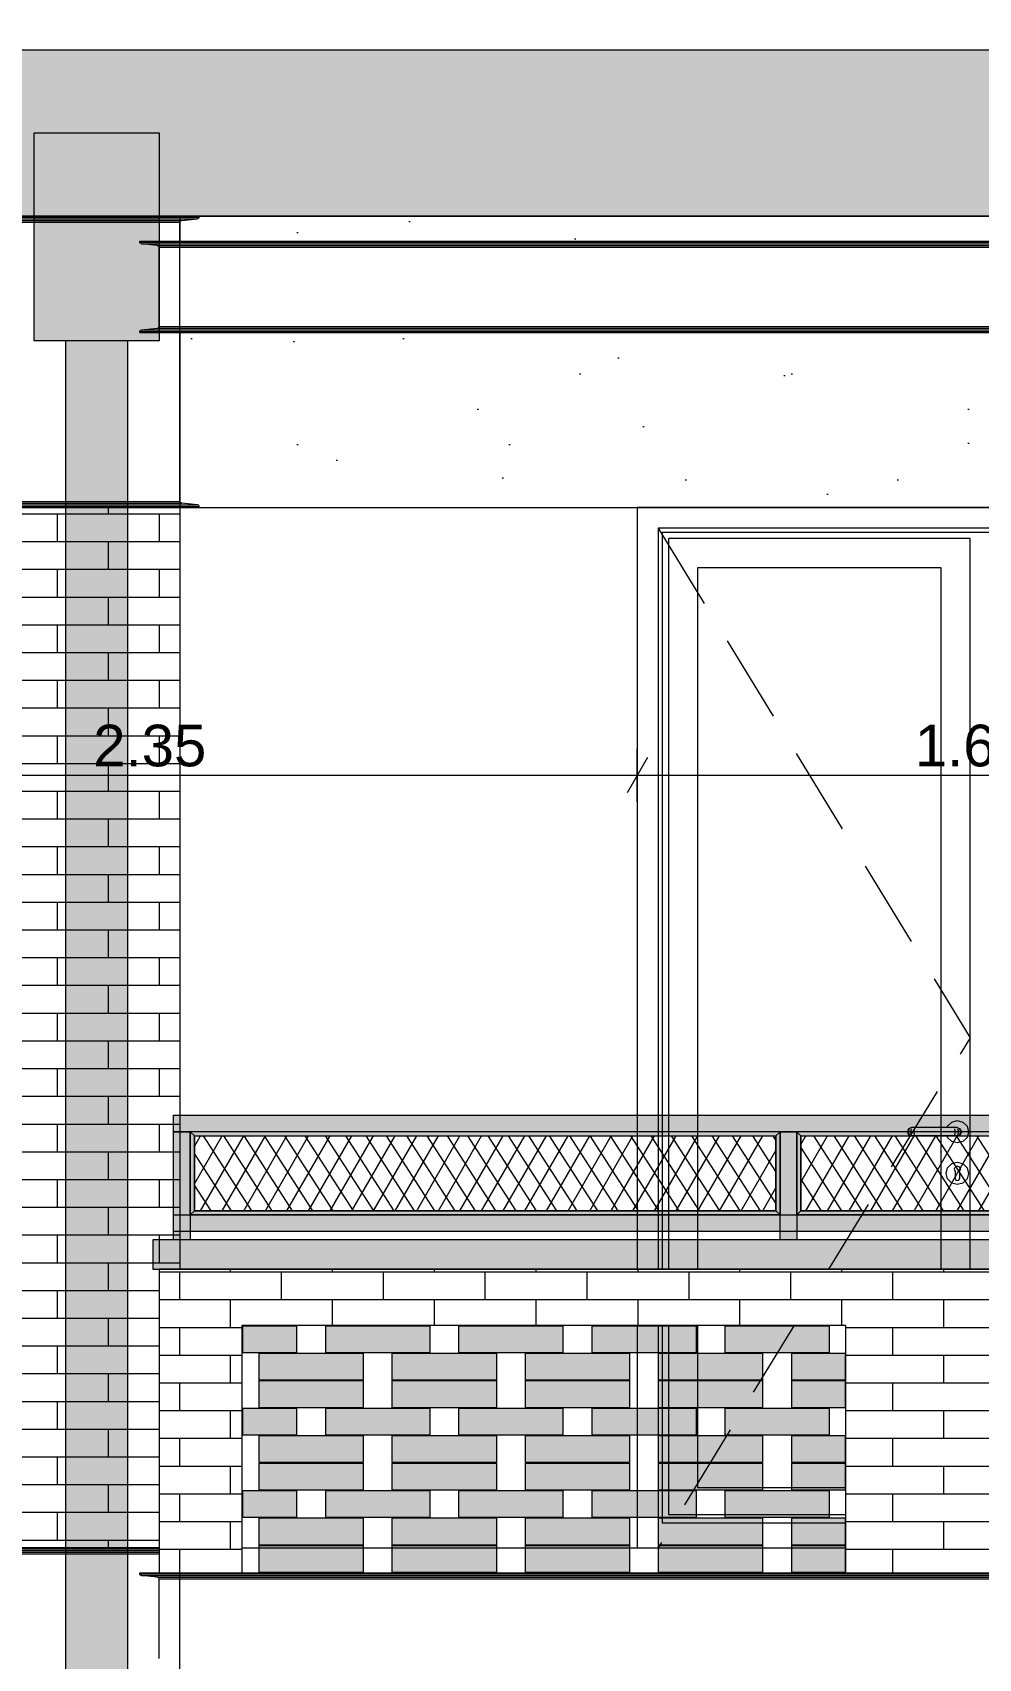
# Model space of a CAD drawing. Header units: millimetres. Extents: x 476571643 to 477489869, y 4620928210 to 4621294454.
# Drawn here: x 477475450 to 477477723, y 4621006164 to 4621010071 of the extents above; entities that cross this region are included whole.
import ezdxf

# ---------------------------------------------------------------- set-up
doc = ezdxf.new("R2010")
doc.units = ezdxf.units.MM
doc.header["$MEASUREMENT"] = 0
doc.set_wipeout_variables(frame=1)
doc.linetypes.add('Hidden Line', pattern=[317.5, 211.666667, -105.833333])
doc.linetypes.add('Wipeout_Contour', pattern=[1000, 0, -1000])
for name, color, linetype, lineweight in [('2D Drafting - General_Pen_No__30_Pen_No__9_Pen_No__9_Pen_No__253', 252, 'Continuous', 0), ('2D Drafting - General_Pen_No__30_Pen_No__9_Pen_No__9_Pen_No__7', 7, 'Continuous', 0), ('2D Drafting - General_Pen_No__7_Pen_No__7', 7, 'Continuous', 0), ('New_2D Drafting - General_Pen_No__30_Pen_No__9_Pen_No__9_Pen_No__250', 7, 'Continuous', 0), ('New_2D Drafting - General_Pen_No__30_Pen_No__9_Pen_No__9_Pen_No__253', 252, 'Continuous', 0), ('New_2D Drafting - General_Pen_No__30_Pen_No__9_Pen_No__9_Pen_No__255', 255, 'Continuous', 0), ('New_2D Drafting - General_Pen_No__30_Pen_No__9_Pen_No__9_Pen_No__42', 250, 'Continuous', 0), ('New_2D Drafting - General_Pen_No__30_Pen_No__9_Pen_No__9_Pen_No__7', 7, 'Continuous', 0), ('New_2D Drafting - General_Pen_No__4', 7, 'Continuous', 0), ('New_2D Drafting - General_Pen_No__7', 7, 'Continuous', 0), ('New_Structural - Bearing_Pen_No__250', 7, 'Continuous', 0), ('Structural - Bearing_Pen_No__250', 7, 'Continuous', 0), ('zoma_Pen_No__142', 142, 'Continuous', 0)]:
    doc.layers.add(name, color=color, linetype=linetype, lineweight=lineweight)
doc.layers.add('New_2D Drafting - General_Pen_No__30_Pen_No__9_Pen_No__9', color=7, linetype='Continuous')
doc.layers.add('zoma', color=7, linetype='Continuous')
doc.layers.add('New_2D Drafting - General_Pen_No__30_Pen_No__9_Pen_No__9_Pen_No__252', color=7, linetype='Continuous', lineweight=0, true_color=0x666666)
doc.layers.add('New_2D Drafting - General_Pen_No__30_Pen_No__9_Pen_No__9_Pen_No__254', color=7, linetype='Continuous', lineweight=0, true_color=0xcccccc)
doc.styles.add('GENERATED_STYLE_2', font='arial.ttf')
doc.dimstyles.new('GENERATED_STYLE__31', dxfattribs={"dimtxt": 100, "dimasz": 64.421331, "dimexe": 0.18, "dimexo": 3, "dimgap": 0.09, "dimtad": 1, "dimtih": 1, "dimtoh": 1, "dimlfac": 0.001, "dimzin": 0, "dimdsep": 46, "dimtxsty": 'GENERATED_STYLE_2', "dimblk": 'ARROWHEAD_2', "dimblk1": 'ARROWHEAD_2', "dimblk2": 'ARROWHEAD_2', "dimcen": 0.09, "dimclrd": 142, "dimclre": 142, "dimclrt": 142, "dimadec": 0, "dimazin": 0, "dimtfac": 1, "dimtdec": 4, "dimtmove": 0, "dimatfit": 3, "dimfxl": 1, "dimtolj": 1, "dimtzin": 0, "dimarcsym": 0})
doc.dimstyles.new('GENERATED_STYLE__32', dxfattribs={"dimtxt": 100, "dimasz": 64.421331, "dimexe": 0.18, "dimexo": 3, "dimgap": 0.09, "dimtad": 1, "dimlfac": 0.001, "dimzin": 0, "dimdsep": 46, "dimtxsty": 'GENERATED_STYLE_2', "dimblk": 'ARROWHEAD_2', "dimblk1": 'ARROWHEAD_2', "dimblk2": 'ARROWHEAD_2', "dimcen": 0.09, "dimclrd": 142, "dimclre": 142, "dimclrt": 142, "dimadec": 0, "dimazin": 0, "dimtfac": 1, "dimtdec": 4, "dimtmove": 0, "dimatfit": 3, "dimfxl": 1, "dimtolj": 1, "dimtzin": 0, "dimarcsym": 0})
pattern_1 = [(60, (476844527.15, 4621385791.044), (-38.9711432, 22.5), []), (122.8330945, (476844527.15, 4621385791.044), (36.8060797, 18.75), [])]

# ---------------------------------------------------------------- blocks, each defined once
blk = doc.blocks.new('*D2100', base_point=(476844527.1, 4621385791))
at = {"layer": 'zoma_Pen_No__142', "color": 142, "linetype": 'Continuous', "lineweight": 0, "transparency": 16777216}
for p, q in [((477474579, 4621008328.9), (477474530.1, 4621008244.2)), ((477474554.6, 4621008223), (477474554.6, 4621008350.1)), ((477476927.6, 4621008328.9), (477476878.7, 4621008244.2)), ((477476903.2, 4621008223), (477476903.2, 4621008350.1)), ((477474554.6, 4621008286.5), (477476903.2, 4621008286.5))]:
    blk.add_line(p, q, dxfattribs=at)
at = {"layer": 'zoma_Pen_No__142', "color": 142, "lineweight": 0, "transparency": 16777216, "insert": (477475595.8, 4621008306.5), "char_height": 100, "attachment_point": 7, "style": 'GENERATED_STYLE_2'}
blk.add_mtext('\\A1;{\\pql;\\fArial CYR|b0|i0|c204|p34;2.35}', dxfattribs=at)
blk = doc.blocks.new('ARROWHEAD_2')
at = {"color": 0, "linetype": 'Continuous', "lineweight": 0}
for p, q in [((-0.378, -0.655), (0.378, 0.655)), ((0, 0), (-1, 0))]:
    blk.add_line(p, q, dxfattribs=at)
blk = doc.blocks.new('*D2101', base_point=(476844527.1, 4621385791))
at = {"layer": 'zoma_Pen_No__142', "color": 142, "linetype": 'Continuous', "lineweight": 0, "transparency": 16777216}
for p, q in [((477476927.6, 4621008328.9), (477476878.7, 4621008244.2)), ((477476903.2, 4621008223), (477476903.2, 4621008350.1)), ((477478527.6, 4621008328.9), (477478478.7, 4621008244.2)), ((477478503.2, 4621008223), (477478503.2, 4621008350.1)), ((477476903.2, 4621008286.5), (477478503.2, 4621008286.5))]:
    blk.add_line(p, q, dxfattribs=at)
at = {"layer": 'zoma_Pen_No__142', "color": 142, "lineweight": 0, "transparency": 16777216, "insert": (477477570.1, 4621008306.5), "char_height": 100, "attachment_point": 7, "style": 'GENERATED_STYLE_2'}
blk.add_mtext('\\A1;{\\pql;\\fArial CYR|b0|i0|c204|p34;1.60}', dxfattribs=at)
blk = doc.blocks.new('*D2173', base_point=(476844527.1, 4621385791))
at = {"layer": 'zoma_Pen_No__142', "color": 142, "linetype": 'Continuous', "lineweight": 0, "transparency": 16777216}
for p, q in [((477478168.2, 4621006454.5), (477478253, 4621006405.5)), ((477478274.2, 4621006430), (477478147, 4621006430)), ((477478210.6, 4621005730), (477478210.6, 4621006430)), ((477478168.2, 4621005754.5), (477478253, 4621005705.5)), ((477478274.2, 4621005730), (477478147, 4621005730))]:
    blk.add_line(p, q, dxfattribs=at)
at = {"layer": 'zoma_Pen_No__142', "color": 142, "lineweight": 0, "transparency": 16777216, "insert": (477478190.6, 4621005947), "char_height": 100, "attachment_point": 7, "rotation": 90, "style": 'GENERATED_STYLE_2'}
blk.add_mtext('\\A1;{\\pql;\\fArial CYR|b0|i0|c204|p34;0.70}', dxfattribs=at)
blk = doc.blocks.new('*D2174', base_point=(476844527.1, 4621385791))
at = {"layer": 'zoma_Pen_No__142', "color": 142, "linetype": 'Continuous', "lineweight": 0, "transparency": 16777216}
for p, q in [((477478168.2, 4621008954.5), (477478253, 4621008905.5)), ((477478274.2, 4621008930), (477478147, 4621008930)), ((477478210.6, 4621006430), (477478210.6, 4621008930)), ((477478168.2, 4621006454.5), (477478253, 4621006405.5)), ((477478274.2, 4621006430), (477478147, 4621006430))]:
    blk.add_line(p, q, dxfattribs=at)
at = {"layer": 'zoma_Pen_No__142', "color": 142, "lineweight": 0, "transparency": 16777216, "insert": (477478190.6, 4621007547), "char_height": 100, "attachment_point": 7, "rotation": 90, "style": 'GENERATED_STYLE_2'}
blk.add_mtext('\\A1;{\\pql;\\fArial CYR|b0|i0|c204|p34;2.50}', dxfattribs=at)
blk = doc.blocks.new('*D2175', base_point=(476844527.1, 4621385791))
at = {"layer": 'zoma_Pen_No__142', "color": 142, "linetype": 'Continuous', "lineweight": 0, "transparency": 16777216}
for p, q in [((477478253, 4621010005.1), (477478168.2, 4621010054.1)), ((477478210.6, 4621010029.6), (477478210.6, 4621010071)), ((477478274.2, 4621010029.6), (477478147, 4621010029.6)), ((477478210.6, 4621008930), (477478210.6, 4621010029.6)), ((477478168.2, 4621008954.5), (477478253, 4621008905.5)), ((477478274.2, 4621008930), (477478147, 4621008930))]:
    blk.add_line(p, q, dxfattribs=at)
at = {"layer": 'zoma_Pen_No__142', "color": 142, "lineweight": 0, "transparency": 16777216, "insert": (477478190.6, 4621009346.8), "char_height": 100, "attachment_point": 7, "rotation": 90, "style": 'GENERATED_STYLE_2'}
blk.add_mtext('\\A1;{\\pql;\\fArial CYR|b0|i0|c204|p34;1.10}', dxfattribs=at)
blk = doc.blocks.new('*D2184', base_point=(476844527.1, 4621385791))
at = {"layer": 'zoma_Pen_No__142', "color": 142, "linetype": 'Continuous', "lineweight": 0, "transparency": 16777216}
for p, q in [((477480860.4, 4621006454.5), (477480945.2, 4621006405.5)), ((477480966.4, 4621006430), (477480839.2, 4621006430)), ((477480902.8, 4621005730), (477480902.8, 4621006430)), ((477480860.4, 4621005754.5), (477480945.2, 4621005705.5)), ((477480966.4, 4621005730), (477480839.2, 4621005730))]:
    blk.add_line(p, q, dxfattribs=at)
at = {"layer": 'zoma_Pen_No__142', "color": 142, "lineweight": 0, "transparency": 16777216, "insert": (477480882.8, 4621005947), "char_height": 100, "attachment_point": 7, "rotation": 90, "style": 'GENERATED_STYLE_2'}
blk.add_mtext('\\A1;{\\pql;\\fArial CYR|b0|i0|c204|p34;0.70}', dxfattribs=at)
blk = doc.blocks.new('*D2185', base_point=(476844527.1, 4621385791))
at = {"layer": 'zoma_Pen_No__142', "color": 142, "linetype": 'Continuous', "lineweight": 0, "transparency": 16777216}
for p, q in [((477480860.4, 4621008954.5), (477480945.2, 4621008905.5)), ((477480966.4, 4621008930), (477480839.2, 4621008930)), ((477480902.8, 4621006430), (477480902.8, 4621008930)), ((477480860.4, 4621006454.5), (477480945.2, 4621006405.5)), ((477480966.4, 4621006430), (477480839.2, 4621006430))]:
    blk.add_line(p, q, dxfattribs=at)
at = {"layer": 'zoma_Pen_No__142', "color": 142, "lineweight": 0, "transparency": 16777216, "insert": (477480882.8, 4621007547), "char_height": 100, "attachment_point": 7, "rotation": 90, "style": 'GENERATED_STYLE_2'}
blk.add_mtext('\\A1;{\\pql;\\fArial CYR|b0|i0|c204|p34;2.50}', dxfattribs=at)
blk = doc.blocks.new('*D2186', base_point=(476844527.1, 4621385791))
at = {"layer": 'zoma_Pen_No__142', "color": 142, "linetype": 'Continuous', "lineweight": 0, "transparency": 16777216}
for p, q in [((477480945.2, 4621010005.1), (477480860.4, 4621010054.1)), ((477480902.8, 4621010029.6), (477480902.8, 4621010071)), ((477480966.4, 4621010029.6), (477480839.2, 4621010029.6)), ((477480902.8, 4621008930), (477480902.8, 4621010029.6)), ((477480860.4, 4621008954.5), (477480945.2, 4621008905.5)), ((477480966.4, 4621008930), (477480839.2, 4621008930))]:
    blk.add_line(p, q, dxfattribs=at)
at = {"layer": 'zoma_Pen_No__142', "color": 142, "lineweight": 0, "transparency": 16777216, "insert": (477480882.8, 4621009346.8), "char_height": 100, "attachment_point": 7, "rotation": 90, "style": 'GENERATED_STYLE_2'}
blk.add_mtext('\\A1;{\\pql;\\fArial CYR|b0|i0|c204|p34;1.10}', dxfattribs=at)

msp = doc.modelspace()

# ---------------------------------------------------------------- hatches: boundary and pattern name
at = {"layer": '2D Drafting - General_Pen_No__30_Pen_No__9_Pen_No__9_Pen_No__253', "linetype": 'Continuous', "lineweight": 0}
h = msp.add_hatch(dxfattribs=at)
h.set_pattern_fill('BRICK___RUNNING_BOND', color=252, style=0, pattern_type=2)
h.set_pattern_definition([(180, (477424474.43, 4620999563.556), (0, 66.64), []), (90, (477424474.43, 4620999563.56), (244.8, 0), [66.64, -66.64]), (90, (477424352.03, 4620999630.2), (244.8, 0), [66.64, -66.64])])
h.paths.add_polyline_path([(477461534.094, 4621010029.584), (477468904.237, 4621010029.584), (477482773.805, 4621010029.584), (477482773.805, 4621009629.993), (477475902.18, 4621009629.993), (477475804.11, 4621009629.993), (477468504.11, 4621009629.993), (477461534.094, 4621009629.993)])
at = {"layer": 'New_2D Drafting - General_Pen_No__30_Pen_No__9_Pen_No__9_Pen_No__255', "linetype": 'Continuous', "lineweight": 0}
for points in [[(477475754.198, 4621009330.016), (477475454.198, 4621009330.016), (477475454.198, 4621009830.016), (477475754.198, 4621009830.016)], [(477475679.198, 4620994529.951), (477475679.198, 4621009330.016), (477475529.198, 4621009330.016), (477475529.198, 4620994529.951)], [(477481618.93, 4621007469.985), (477481618.93, 4621007429.985), (477475788.935, 4621007429.985), (477475788.935, 4621007469.985)], [(477475828.941, 4621007169.985), (477475788.935, 4621007169.985), (477475788.935, 4621007429.985), (477475828.941, 4621007429.985)], [(477475838.941, 4621007240.011), (477475828.941, 4621007230.011), (477475828.941, 4621007429.985), (477475838.941, 4621007419.985)], [(477477246.423, 4621007429.985), (477475828.941, 4621007429.985), (477475838.941, 4621007419.985), (477477236.423, 4621007419.985)], [(477477246.423, 4621007229.985), (477477236.423, 4621007239.985), (477477236.423, 4621007419.985), (477477246.423, 4621007429.985)], [(477477286.423, 4621007169.985), (477477246.423, 4621007169.985), (477477246.423, 4621007429.985), (477477286.423, 4621007429.985)], [(477477296.423, 4621007239.985), (477477286.423, 4621007229.985), (477477286.423, 4621007430.011), (477477296.423, 4621007420.011)], [(477478683.923, 4621007429.985), (477477286.423, 4621007429.985), (477477296.423, 4621007419.985), (477478673.923, 4621007419.985)], [(477477246.423, 4621007229.985), (477475828.941, 4621007229.985), (477475838.941, 4621007239.985), (477477236.423, 4621007239.985)], [(477478683.923, 4621007229.985), (477477286.423, 4621007229.985), (477477296.423, 4621007239.985), (477478673.923, 4621007239.985)], [(477481618.93, 4621007229.985), (477481618.93, 4621007189.985), (477475788.935, 4621007189.985), (477475788.935, 4621007229.985)], [(477475738.935, 4621007099.985), (477481668.93, 4621007099.985), (477481668.93, 4621007169.985), (477475738.935, 4621007169.985)]]:
    msp.add_hatch(color=255, dxfattribs=at).paths.add_polyline_path(points)
at = {"layer": 'New_2D Drafting - General_Pen_No__7', "linetype": 'Continuous', "lineweight": 0}
h = msp.add_hatch(dxfattribs=at)
h.set_pattern_fill('BATT_INSULATION', style=0, pattern_type=2)
h.set_pattern_definition(pattern_1)
h.paths.add_polyline_path([(477475838.941, 4621007419.985), (477477236.423, 4621007419.985), (477477236.423, 4621007239.985), (477475838.941, 4621007239.985)])
h = msp.add_hatch(dxfattribs=at)
h.set_pattern_fill('BATT_INSULATION', style=0, pattern_type=2)
h.set_pattern_definition(pattern_1)
h.paths.add_polyline_path([(477477296.423, 4621007419.985), (477478673.923, 4621007419.985), (477478673.923, 4621007239.985), (477477296.423, 4621007239.985)])

# ---------------------------------------------------------------- linework, layer by layer
at = {"layer": '2D Drafting - General_Pen_No__30_Pen_No__9_Pen_No__9_Pen_No__7', "color": 7, "linetype": 'Continuous', "lineweight": 0, "flags": 128}
msp.add_lwpolyline([(477461534.094, 4621010029.584), (477468904.237, 4621010029.584), (477482773.805, 4621010029.584), (477482773.805, 4621009629.993), (477475902.18, 4621009629.993), (477475804.11, 4621009629.993), (477468504.11, 4621009629.993), (477461534.094, 4621009629.993)], close=True, dxfattribs=at)
at = {"layer": '2D Drafting - General_Pen_No__7_Pen_No__7', "color": 7, "linetype": 'Continuous', "lineweight": 0, "flags": 128}
for points in [[(477478443.178, 4621008869.991), (477476963.178, 4621008869.986), (477476963.186, 4621006489.988), (477478443.186, 4621006489.994)], [(477477703.182, 4621008854.989), (477476978.178, 4621008854.986), (477476978.186, 4621006509.988), (477477703.186, 4621006509.991)], [(477477633.178, 4621008784.988), (477477048.178, 4621008784.986), (477477048.186, 4621006574.989), (477477633.186, 4621006574.991)]]:
    msp.add_lwpolyline(points, close=True, dxfattribs=at)
at = {"layer": 'New_2D Drafting - General_Pen_No__30_Pen_No__9_Pen_No__9_Pen_No__250', "color": 7, "linetype": 'Continuous', "lineweight": 0, "flags": 128}
msp.add_lwpolyline([(477481618.93, 4621007229.985), (477481618.93, 4621007189.985), (477475788.935, 4621007189.985), (477475788.935, 4621007229.985)], close=True, dxfattribs=at)
at = {"layer": 'New_2D Drafting - General_Pen_No__30_Pen_No__9_Pen_No__9_Pen_No__7', "color": 7, "linetype": 'Continuous', "lineweight": 0, "flags": 128}
for points in [[(477475754.198, 4621009330.016), (477475454.198, 4621009330.016), (477475454.198, 4621009830.016), (477475754.198, 4621009830.016)], [(477475679.198, 4620994529.951), (477475679.198, 4621009330.016), (477475529.198, 4621009330.016), (477475529.198, 4620994529.951)], [(477481618.93, 4621007469.985), (477481618.93, 4621007429.985), (477475788.935, 4621007429.985), (477475788.935, 4621007469.985)], [(477475828.941, 4621007169.985), (477475788.935, 4621007169.985), (477475788.935, 4621007429.985), (477475828.941, 4621007429.985)], [(477475838.941, 4621007240.011), (477475828.941, 4621007230.011), (477475828.941, 4621007429.985), (477475838.941, 4621007419.985)], [(477477246.423, 4621007429.985), (477475828.941, 4621007429.985), (477475838.941, 4621007419.985), (477477236.423, 4621007419.985)], [(477477246.423, 4621007229.985), (477477236.423, 4621007239.985), (477477236.423, 4621007419.985), (477477246.423, 4621007429.985)], [(477477286.423, 4621007169.985), (477477246.423, 4621007169.985), (477477246.423, 4621007429.985), (477477286.423, 4621007429.985)], [(477477296.423, 4621007239.985), (477477286.423, 4621007229.985), (477477286.423, 4621007430.011), (477477296.423, 4621007420.011)], [(477478683.923, 4621007429.985), (477477286.423, 4621007429.985), (477477296.423, 4621007419.985), (477478673.923, 4621007419.985)], [(477477246.423, 4621007229.985), (477475828.941, 4621007229.985), (477475838.941, 4621007239.985), (477477236.423, 4621007239.985)], [(477478683.923, 4621007229.985), (477477286.423, 4621007229.985), (477477296.423, 4621007239.985), (477478673.923, 4621007239.985)], [(477475738.935, 4621007099.985), (477481668.93, 4621007099.985), (477481668.93, 4621007169.985), (477475738.935, 4621007169.985)]]:
    msp.add_lwpolyline(points, close=True, dxfattribs=at)
at = {"layer": 'New_2D Drafting - General_Pen_No__4', "color": 7, "linetype": 'Continuous', "lineweight": 0, "flags": 128}
for points in [[(477475838.941, 4621007419.985), (477477236.423, 4621007419.985), (477477236.423, 4621007239.985), (477475838.941, 4621007239.985)], [(477477296.423, 4621007419.985), (477478673.923, 4621007419.985), (477478673.923, 4621007239.985), (477477296.423, 4621007239.985)]]:
    msp.add_lwpolyline(points, close=True, dxfattribs=at)
at = {"layer": 'New_Structural - Bearing_Pen_No__250', "color": 7, "linetype": 'Continuous', "lineweight": 0}
for p, q in [((477477555.221, 4621007437.06), (477477552.292, 4621007429.989)), ((477477552.292, 4621007429.989), (477477555.221, 4621007422.918)), ((477477556.773, 4621007437.06), (477477554.014, 4621007429.989)), ((477477554.014, 4621007429.989), (477477556.773, 4621007422.918)), ((477477562.292, 4621007439.989), (477477555.221, 4621007437.06)), ((477477561.588, 4621007437.06), (477477559.476, 4621007429.989)), ((477477559.476, 4621007429.989), (477477561.588, 4621007422.918)), ((477477563.434, 4621007439.989), (477477562.292, 4621007439.989)), ((477477566.686, 4621007439.989), (477477563.434, 4621007439.989)), ((477477571.552, 4621007439.989), (477477566.686, 4621007439.989)), ((477477568.793, 4621007437.06), (477477567.65, 4621007429.989)), ((477477567.65, 4621007429.989), (477477568.793, 4621007422.918)), ((477477577.292, 4621007439.989), (477477571.552, 4621007439.989)), ((477477657.292, 4621007439.989), (477477577.292, 4621007439.989)), ((477477647.972, 4621007439.989), (477477648.91, 4621007443.489)), ((477477648.91, 4621007443.489), (477477658.792, 4621007453.372)), ((477477663.033, 4621007439.989), (477477657.292, 4621007439.989)), ((477477658.792, 4621007453.372), (477477672.292, 4621007456.989)), ((477477667.899, 4621007439.989), (477477663.033, 4621007439.989)), ((477477665.792, 4621007437.061), (477477666.934, 4621007429.989)), ((477477666.934, 4621007429.989), (477477665.792, 4621007422.918)), ((477477671.15, 4621007439.989), (477477667.899, 4621007439.989)), ((477477672.292, 4621007439.989), (477477671.15, 4621007439.989)), ((477477672.292, 4621007456.989), (477477685.792, 4621007453.372)), ((477477672.292, 4621007439.989), (477477679.363, 4621007437.061)), ((477477672.997, 4621007437.061), (477477675.109, 4621007429.989)), ((477477675.109, 4621007429.989), (477477672.997, 4621007422.918)), ((477477677.811, 4621007437.061), (477477680.57, 4621007429.989)), ((477477680.57, 4621007429.989), (477477677.811, 4621007422.918)), ((477477679.363, 4621007437.061), (477477682.292, 4621007429.989)), ((477477682.292, 4621007429.989), (477477679.363, 4621007422.918)), ((477477685.792, 4621007453.372), (477477695.675, 4621007443.49)), ((477477695.675, 4621007443.49), (477477699.292, 4621007429.99)), ((477477699.292, 4621007429.99), (477477695.675, 4621007416.49)), ((477477555.221, 4621007422.918), (477477562.292, 4621007419.989)), ((477477563.434, 4621007419.989), (477477562.292, 4621007419.989)), ((477477566.686, 4621007419.989), (477477563.434, 4621007419.989)), ((477477571.552, 4621007419.989), (477477566.686, 4621007419.989)), ((477477577.292, 4621007419.989), (477477571.552, 4621007419.989)), ((477477657.292, 4621007419.989), (477477577.292, 4621007419.989)), ((477477648.91, 4621007416.489), (477477647.972, 4621007419.989)), ((477477658.792, 4621007406.607), (477477648.91, 4621007416.489)), ((477477663.033, 4621007419.989), (477477657.292, 4621007419.989)), ((477477672.292, 4621007402.989), (477477658.792, 4621007406.607)), ((477477667.899, 4621007419.989), (477477663.033, 4621007419.989)), ((477477671.151, 4621007419.989), (477477667.899, 4621007419.989)), ((477477672.292, 4621007419.989), (477477671.151, 4621007419.989)), ((477477679.363, 4621007422.918), (477477672.292, 4621007419.989)), ((477477685.792, 4621007406.607), (477477672.292, 4621007402.989)), ((477477695.675, 4621007416.49), (477477685.792, 4621007406.607)), ((477477648.91, 4621007343.489), (477477658.793, 4621007353.372)), ((477477658.793, 4621007353.372), (477477672.293, 4621007356.989)), ((477477672.293, 4621007356.989), (477477685.793, 4621007353.372)), ((477477685.793, 4621007353.372), (477477695.675, 4621007343.49)), ((477477645.293, 4621007329.989), (477477648.91, 4621007343.489)), ((477477648.91, 4621007316.489), (477477645.293, 4621007329.989)), ((477477658.793, 4621007306.607), (477477648.91, 4621007316.489)), ((477477665.572, 4621007341.629), (477477664.825, 4621007339.682)), ((477477664.825, 4621007339.682), (477477667.293, 4621007334.389)), ((477477665.572, 4621007341.629), (477477666.917, 4621007345.133)), ((477477672.293, 4621007347.415), (477477666.917, 4621007345.133)), ((477477667.293, 4621007334.389), (477477667.293, 4621007332.876)), ((477477667.293, 4621007332.876), (477477667.293, 4621007329.989)), ((477477667.293, 4621007329.989), (477477667.293, 4621007327.103)), ((477477667.293, 4621007327.103), (477477667.293, 4621007321.329)), ((477477667.293, 4621007321.329), (477477667.293, 4621007317.489)), ((477477667.293, 4621007317.489), (477477668.757, 4621007313.954)), ((477477668.757, 4621007313.954), (477477672.293, 4621007312.489)), ((477477677.668, 4621007345.133), (477477672.293, 4621007347.415)), ((477477672.293, 4621007312.489), (477477675.828, 4621007313.954)), ((477477675.828, 4621007313.954), (477477677.293, 4621007317.489)), ((477477677.293, 4621007334.389), (477477679.76, 4621007339.682)), ((477477677.293, 4621007332.876), (477477677.293, 4621007334.389)), ((477477677.293, 4621007332.876), (477477677.293, 4621007329.989)), ((477477677.293, 4621007329.989), (477477677.293, 4621007327.103)), ((477477677.293, 4621007327.103), (477477677.293, 4621007321.329)), ((477477677.293, 4621007321.329), (477477677.293, 4621007317.489)), ((477477679.013, 4621007341.629), (477477677.668, 4621007345.133)), ((477477679.013, 4621007341.629), (477477679.76, 4621007339.682)), ((477477695.675, 4621007316.49), (477477685.793, 4621007306.607)), ((477477695.675, 4621007343.49), (477477699.293, 4621007329.99)), ((477477699.293, 4621007329.99), (477477695.675, 4621007316.49)), ((477477672.293, 4621007302.989), (477477658.793, 4621007306.607)), ((477477685.793, 4621007306.607), (477477672.293, 4621007302.989))]:
    msp.add_line(p, q, dxfattribs=at)
at = {"layer": 'Structural - Bearing_Pen_No__250', "color": 7, "linetype": 'Continuous', "lineweight": 0}
for p, q in [((477475707.596, 4621009567.496), (477475707.596, 4621009569.991)), ((477475707.996, 4621009565.965), (477475707.596, 4621009567.496)), ((477475709.134, 4621009564.667), (477475707.996, 4621009565.965)), ((477475710.837, 4621009563.8), (477475709.134, 4621009564.667)), ((477475712.059, 4621009563.541), (477475710.837, 4621009563.8)), ((477475749.46, 4621009559.551), (477475712.059, 4621009563.541)), ((477475750.682, 4621009559.291), (477475749.46, 4621009559.551)), ((477475752.385, 4621009558.424), (477475750.682, 4621009559.291)), ((477475753.523, 4621009557.126), (477475752.385, 4621009558.424)), ((477475753.922, 4621009555.596), (477475753.523, 4621009557.126)), ((477475753.922, 4621009364.404), (477475753.922, 4621009555.596)), ((477475707.596, 4621009352.486), (477475707.996, 4621009354.016)), ((477475707.596, 4621009349.991), (477475707.596, 4621009352.486)), ((477475707.996, 4621009354.016), (477475709.134, 4621009355.314)), ((477475709.134, 4621009355.314), (477475710.837, 4621009356.181)), ((477475710.837, 4621009356.181), (477475712.059, 4621009356.441)), ((477475712.059, 4621009356.441), (477475749.46, 4621009360.431)), ((477475749.46, 4621009360.431), (477475750.682, 4621009360.69)), ((477475750.682, 4621009360.69), (477475752.385, 4621009361.557)), ((477475752.385, 4621009361.557), (477475753.523, 4621009362.855)), ((477475753.523, 4621009362.855), (477475753.922, 4621009364.386)), ((477475707.596, 4621006367.496), (477475707.596, 4621006369.991)), ((477475707.996, 4621006365.965), (477475707.596, 4621006367.496)), ((477475709.134, 4621006364.667), (477475707.996, 4621006365.965)), ((477475710.837, 4621006363.8), (477475709.134, 4621006364.667)), ((477475712.059, 4621006363.541), (477475710.837, 4621006363.8)), ((477475749.46, 4621006359.551), (477475712.059, 4621006363.541)), ((477475750.682, 4621006359.291), (477475749.46, 4621006359.551)), ((477475752.385, 4621006358.424), (477475750.682, 4621006359.291)), ((477475753.523, 4621006357.126), (477475752.385, 4621006358.424)), ((477475753.922, 4621006355.596), (477475753.523, 4621006357.126)), ((477475753.922, 4621006164.404), (477475753.922, 4621006355.596))]:
    msp.add_line(p, q, dxfattribs=at)

# ---------------------------------------------------------------- dimensions: what is measured, and where the dimension line sits
at = {"layer": 'zoma', "color": 142, "linetype": 'Continuous', "lineweight": 0}
for base, p1, p2, picture, middle in [((477476903.179, 4621008286.545), (477474554.57, 4621008598.182), (477476903.179, 4621008565.108), '*D2100', (477475725.728, 4621008356.545)), ((477478503.179, 4621008286.545), (477476903.179, 4621008565.108), (477478503.179, 4621008594.797), '*D2101', (477477700.032, 4621008356.545))]:
    dim = msp.add_linear_dim(base=base, p1=p1, p2=p2, dimstyle='GENERATED_STYLE__31', dxfattribs=at)
    dim.commit()
    dim.dimension.update_dxf_attribs({"geometry": picture, "text_midpoint": middle, "dimtype": 160})

# ---------------------------------------------------------------- wipeouts: each hides what was drawn before it
at = {"color": 254, "linetype": 'Wipeout_Contour', "lineweight": 0, "ltscale": 27873655065.9158}
msp.add_wipeout([(477475804.11, 4621006149.991), (477475804.11, 4621005729.993), (477482774.143, 4621005729.993), (477482774.143, 4621006429.993), (477481653.93, 4621006429.993), (477481653.93, 4621006149.991)], dxfattribs=at).dxf.layer = 'New_2D Drafting - General_Pen_No__30_Pen_No__9_Pen_No__9'

# ---------------------------------------------------------------- next in the draw order: linework, layer by layer
at = {"layer": '2D Drafting - General_Pen_No__7_Pen_No__7', "color": 7, "linetype": 'Continuous', "lineweight": 0, "flags": 128}
msp.add_lwpolyline([(477478453.178, 4621008879.991), (477476953.178, 4621008879.986), (477476953.186, 4621006429.987), (477478453.186, 4621006429.994)], close=True, dxfattribs=at)
at = {"layer": '2D Drafting - General_Pen_No__7_Pen_No__7', "color": 7, "linetype": 'Hidden Line', "lineweight": 0, "flags": 128}
msp.add_lwpolyline([(477476953.178, 4621008879.986), (477477703.182, 4621007655.866), (477476953.963, 4621006431.271)], dxfattribs=at)
at = {"layer": 'New_Structural - Bearing_Pen_No__250', "color": 7, "linetype": 'Continuous', "lineweight": 0}
msp.add_line((477475804.11, 4621006429.993), (477482774.143, 4621006429.993), dxfattribs=at)
at = {"layer": 'Structural - Bearing_Pen_No__250', "color": 7, "linetype": 'Continuous', "lineweight": 0}
for p, q in [((477468457.801, 4621006429.988), (477475850.436, 4621006429.988)), ((477468457.801, 4621006427.493), (477475850.436, 4621006427.493)), ((477468462.263, 4621006423.537), (477475845.974, 4621006423.537)), ((477468499.665, 4621006419.548), (477475808.573, 4621006419.548)), ((477468504.127, 4621006415.592), (477475804.11, 4621006415.592)), ((477475804.11, 4621006415.592), (477475804.51, 4621006417.123)), ((477475804.11, 4621005744.407), (477475804.11, 4621006415.592)), ((477475804.51, 4621006417.123), (477475805.648, 4621006418.421)), ((477475805.648, 4621006418.421), (477475807.351, 4621006419.288)), ((477475807.351, 4621006419.288), (477475808.573, 4621006419.548)), ((477475808.573, 4621006419.548), (477475845.974, 4621006423.537)), ((477475845.974, 4621006423.537), (477475847.196, 4621006423.797)), ((477475847.196, 4621006423.797), (477475848.899, 4621006424.664)), ((477475848.899, 4621006424.664), (477475850.037, 4621006425.962)), ((477475850.037, 4621006425.962), (477475850.436, 4621006427.493)), ((477475850.436, 4621006427.493), (477475850.436, 4621006429.988)), ((477475707.596, 4621006369.991), (477481700.248, 4621006369.991)), ((477475707.596, 4621006367.496), (477481700.248, 4621006367.496)), ((477475712.059, 4621006363.541), (477481695.786, 4621006363.541)), ((477475749.46, 4621006359.551), (477481658.385, 4621006359.551)), ((477475753.922, 4621006355.596), (477481653.922, 4621006355.596))]:
    msp.add_line(p, q, dxfattribs=at)

# ---------------------------------------------------------------- next in the draw order: wipeouts: each hides what was drawn before it
at = {"color": 254, "linetype": 'Wipeout_Contour', "lineweight": 0, "ltscale": 37164898538.61016}
msp.add_wipeout([(477475804.11, 4621008929.993), (477482774.143, 4621008929.993), (477482774.143, 4621009629.993), (477475804.11, 4621009629.993), (477475804.11, 4621009569.991), (477481653.922, 4621009569.991), (477481653.922, 4621009349.991), (477475804.11, 4621009349.991)], dxfattribs=at).dxf.layer = 'New_2D Drafting - General_Pen_No__30_Pen_No__9_Pen_No__9'

# ---------------------------------------------------------------- next in the draw order: hatches: boundary and pattern name
at = {"layer": 'New_2D Drafting - General_Pen_No__30_Pen_No__9_Pen_No__9_Pen_No__253', "linetype": 'Continuous', "lineweight": 0}
h = msp.add_hatch(dxfattribs=at)
h.set_pattern_fill('BRICK___RUNNING_BOND', color=252, style=0, pattern_type=2)
h.set_pattern_definition([(0, (477474163.39, 4621007714.985), (0, 66.64), []), (90, (477474163.4, 4621007714.98), (-244.8, 0), [66.64, -66.64]), (90, (477474285.8, 4621007781.62), (-244.8, 0), [66.64, -66.64])])
h.paths.add_polyline_path([(477474554.571, 4621008929.992), (477475804.11, 4621008929.992), (477475804.11, 4621006429.992), (477474554.571, 4621006429.992)])
at = {"layer": 'New_2D Drafting - General_Pen_No__30_Pen_No__9_Pen_No__9_Pen_No__42', "linetype": 'Continuous', "lineweight": 0, "true_color": 0xc7c8ca}
h = msp.add_hatch(dxfattribs=at)
h.set_pattern_fill('CUT_STONE', color=9, style=0, pattern_type=2)
h.set_pattern_definition([(45, (476844527.15, 4621386591.04), (-254.55844, 254.55844), [0, -240, 0, -360]), (110, (476845327.15, 4621386591.04), (338.28934, 123.12725), [0, -176, 0, -304])])
h.paths.add_polyline_path([(477475804.11, 4621008929.993), (477482774.143, 4621008929.993), (477482774.143, 4621009629.993), (477475804.11, 4621009629.993), (477475804.11, 4621009569.991), (477481653.922, 4621009569.991), (477481653.922, 4621009349.991), (477475804.11, 4621009349.991)])

# ---------------------------------------------------------------- next in the draw order: linework, layer by layer
at = {"layer": '2D Drafting - General_Pen_No__7_Pen_No__7', "color": 7, "linetype": 'Continuous', "lineweight": 0, "flags": 128}
for points in [[(477476907.303, 4621006429.987), (477478503.186, 4621006429.992), (477478503.177, 4621008929.992), (477476903.177, 4621008929.987)], [(477476903.177, 4621008929.987), (477476903.186, 4621006429.987), (477476907.303, 4621006429.987)]]:
    msp.add_lwpolyline(points, dxfattribs=at)
at = {"layer": 'New_2D Drafting - General_Pen_No__30_Pen_No__9_Pen_No__9_Pen_No__7', "color": 7, "linetype": 'Continuous', "lineweight": 0, "flags": 128}
for points in [[(477475804.11, 4621008929.993), (477482774.143, 4621008929.993), (477482774.143, 4621009629.993), (477475804.11, 4621009629.993), (477475804.11, 4621009569.991), (477481653.922, 4621009569.991), (477481653.922, 4621009349.991), (477475804.11, 4621009349.991)], [(477474554.571, 4621008929.992), (477475804.11, 4621008929.992), (477475804.11, 4621006429.992), (477474554.571, 4621006429.992)]]:
    msp.add_lwpolyline(points, close=True, dxfattribs=at)
at = {"layer": 'New_Structural - Bearing_Pen_No__250', "color": 7, "linetype": 'Continuous', "lineweight": 0}
for p, q in [((477475804.11, 4621009629.993), (477482774.143, 4621009629.993)), ((477475804.11, 4621008929.993), (477482774.143, 4621008929.993))]:
    msp.add_line(p, q, dxfattribs=at)
at = {"layer": 'Structural - Bearing_Pen_No__250', "color": 7, "linetype": 'Continuous', "lineweight": 0}
for p, q in [((477468457.801, 4621009629.988), (477475850.436, 4621009629.988)), ((477468457.801, 4621009627.493), (477475850.436, 4621009627.493)), ((477468462.263, 4621009623.537), (477475845.974, 4621009623.537)), ((477468499.665, 4621009619.548), (477475808.573, 4621009619.548)), ((477468504.127, 4621009615.592), (477475804.11, 4621009615.592)), ((477475804.11, 4621009615.592), (477475804.51, 4621009617.123)), ((477475804.11, 4621008944.407), (477475804.11, 4621009615.592)), ((477475804.51, 4621009617.123), (477475805.648, 4621009618.421)), ((477475805.648, 4621009618.421), (477475807.351, 4621009619.288)), ((477475807.351, 4621009619.288), (477475808.573, 4621009619.548)), ((477475808.573, 4621009619.548), (477475845.974, 4621009623.537)), ((477475845.974, 4621009623.537), (477475847.196, 4621009623.797)), ((477475847.196, 4621009623.797), (477475848.899, 4621009624.664)), ((477475848.899, 4621009624.664), (477475850.037, 4621009625.962)), ((477475850.037, 4621009625.962), (477475850.436, 4621009627.493)), ((477475850.436, 4621009627.493), (477475850.436, 4621009629.988)), ((477475707.596, 4621009569.991), (477481700.248, 4621009569.991)), ((477475707.596, 4621009567.496), (477481700.248, 4621009567.496)), ((477475712.059, 4621009563.541), (477481695.786, 4621009563.541)), ((477475749.46, 4621009559.551), (477481658.385, 4621009559.551)), ((477475753.922, 4621009555.596), (477481653.922, 4621009555.596)), ((477475707.596, 4621009352.486), (477481700.248, 4621009352.486)), ((477475707.596, 4621009349.991), (477481700.248, 4621009349.991)), ((477475712.059, 4621009356.441), (477481695.786, 4621009356.441)), ((477475749.46, 4621009360.431), (477481658.385, 4621009360.431)), ((477475753.921, 4621009364.386), (477481653.922, 4621009364.386)), ((477468457.801, 4621008932.488), (477475850.436, 4621008932.488)), ((477468457.801, 4621008929.993), (477475850.436, 4621008929.993)), ((477468462.263, 4621008936.443), (477475845.974, 4621008936.443)), ((477468499.665, 4621008940.433), (477475808.573, 4621008940.433)), ((477468504.127, 4621008944.388), (477475804.11, 4621008944.388)), ((477475804.51, 4621008942.857), (477475804.11, 4621008944.388)), ((477475805.648, 4621008941.56), (477475804.51, 4621008942.857)), ((477475807.351, 4621008940.693), (477475805.648, 4621008941.56)), ((477475808.573, 4621008940.433), (477475807.351, 4621008940.693)), ((477475845.974, 4621008936.443), (477475808.573, 4621008940.433)), ((477475847.196, 4621008936.184), (477475845.974, 4621008936.443)), ((477475848.899, 4621008935.317), (477475847.196, 4621008936.184)), ((477475850.037, 4621008934.019), (477475848.899, 4621008935.317)), ((477475850.436, 4621008932.488), (477475850.037, 4621008934.019)), ((477475850.436, 4621008929.993), (477475850.436, 4621008932.488))]:
    msp.add_line(p, q, dxfattribs=at)

# ---------------------------------------------------------------- next in the draw order: dimensions: what is measured, and where the dimension line sits
at = {"layer": 'zoma', "color": 142, "linetype": 'Continuous', "lineweight": 0}
for base, picture, middle in [((477478210.582, 4621010029.584), '*D2175', (477478140.582, 4621009476.646)), ((477480902.788, 4621010029.584), '*D2186', (477480832.788, 4621009476.646))]:
    dim = msp.add_linear_dim(base=base, p1=(477463204.432, 4621008930), p2=(477461534.094, 4621010029.584), angle=90, dimstyle='GENERATED_STYLE__32', dxfattribs=at)
    dim.commit()
    dim.dimension.update_dxf_attribs({"geometry": picture, "text_midpoint": middle, "dimtype": 160, "text_rotation": 90})

# ---------------------------------------------------------------- next in the draw order: wipeouts: each hides what was drawn before it
at = {"color": 254, "linetype": 'Wipeout_Contour', "lineweight": 0, "ltscale": 74329753829.77966}
msp.add_wipeout([(477475753.935, 4621006369.991), (477475954.049, 4621006369.991), (477475954.049, 4621006964.991), (477477403.991, 4621006964.991), (477477403.991, 4621006369.991), (477477803.991, 4621006369.991), (477477803.991, 4621006964.985), (477479603.989, 4621006964.985), (477479603.989, 4621006369.991), (477480003.989, 4621006369.991), (477480003.989, 4621006964.985), (477481453.93, 4621006964.985), (477481453.93, 4621006369.991), (477481653.93, 4621006369.991), (477481653.93, 4621007099.985), (477475753.935, 4621007099.985)], dxfattribs=at).dxf.layer = 'New_2D Drafting - General_Pen_No__30_Pen_No__9_Pen_No__9'

# ---------------------------------------------------------------- next in the draw order: hatches: boundary and pattern name
at = {"layer": 'New_2D Drafting - General_Pen_No__30_Pen_No__9_Pen_No__9_Pen_No__254', "linetype": 'Continuous', "lineweight": 0, "true_color": 0xcccccc}
h = msp.add_hatch(dxfattribs=at)
h.set_pattern_fill('BRICK___RUNNING_BOND', color=254, style=0, pattern_type=2)
h.set_pattern_definition([(180, (477481189.12, 4621006759.99), (0, 66.64), []), (90, (477481189.12, 4621006759.99), (244.8, 0), [66.64, -66.64]), (90, (477481066.72, 4621006826.63), (244.8, 0), [66.64, -66.64])])
h.paths.add_polyline_path([(477475753.935, 4621006369.991), (477475954.049, 4621006369.991), (477475954.049, 4621006964.991), (477477403.991, 4621006964.991), (477477403.991, 4621006369.991), (477477803.991, 4621006369.991), (477477803.991, 4621006964.985), (477479603.989, 4621006964.985), (477479603.989, 4621006369.991), (477480003.989, 4621006369.991), (477480003.989, 4621006964.985), (477481453.93, 4621006964.985), (477481453.93, 4621006369.991), (477481653.93, 4621006369.991), (477481653.93, 4621007099.985), (477475753.935, 4621007099.985)])
at = {"layer": 'New_2D Drafting - General_Pen_No__30_Pen_No__9_Pen_No__9_Pen_No__255', "linetype": 'Continuous', "lineweight": 0}
for points in [[(477475955.048, 4621006963.991), (477476084.533, 4621006963.991), (477476084.533, 4621006898.991), (477475955.048, 4621006898.991)], [(477476154.533, 4621006963.991), (477476404.533, 4621006963.991), (477476404.533, 4621006898.991), (477476154.533, 4621006898.991)], [(477476474.533, 4621006963.991), (477476724.533, 4621006963.991), (477476724.533, 4621006898.991), (477476474.533, 4621006898.991)], [(477476794.533, 4621006963.991), (477477044.533, 4621006963.991), (477477044.533, 4621006898.991), (477476794.533, 4621006898.991)], [(477477114.533, 4621006963.991), (477477364.533, 4621006963.991), (477477364.533, 4621006898.991), (477477114.533, 4621006898.991)], [(477476244.533, 4621006897.991), (477476244.533, 4621006832.991), (477475994.533, 4621006832.991), (477475994.533, 4621006897.991)], [(477476564.533, 4621006897.991), (477476564.533, 4621006832.991), (477476314.533, 4621006832.991), (477476314.533, 4621006897.991)], [(477476884.533, 4621006897.991), (477476884.533, 4621006832.991), (477476634.533, 4621006832.991), (477476634.533, 4621006897.991)], [(477477204.533, 4621006897.991), (477477204.533, 4621006832.991), (477476954.533, 4621006832.991), (477476954.533, 4621006897.991)], [(477477402.533, 4621006897.991), (477477402.533, 4621006832.991), (477477274.533, 4621006832.991), (477477274.533, 4621006897.991)], [(477476244.533, 4621006831.991), (477476244.533, 4621006766.991), (477475994.533, 4621006766.991), (477475994.533, 4621006831.991)], [(477476564.533, 4621006831.991), (477476564.533, 4621006766.991), (477476314.533, 4621006766.991), (477476314.533, 4621006831.991)], [(477476884.533, 4621006831.991), (477476884.533, 4621006766.991), (477476634.533, 4621006766.991), (477476634.533, 4621006831.991)], [(477477204.533, 4621006831.991), (477477204.533, 4621006766.991), (477476954.533, 4621006766.991), (477476954.533, 4621006831.991)], [(477477402.533, 4621006831.991), (477477402.533, 4621006766.991), (477477274.533, 4621006766.991), (477477274.533, 4621006831.991)], [(477475955.048, 4621006765.991), (477476084.533, 4621006765.991), (477476084.533, 4621006700.991), (477475955.048, 4621006700.991)], [(477476154.533, 4621006700.991), (477476154.533, 4621006765.991), (477476404.533, 4621006765.991), (477476404.533, 4621006700.991)], [(477476474.533, 4621006700.991), (477476474.533, 4621006765.991), (477476724.533, 4621006765.991), (477476724.533, 4621006700.991)], [(477476794.533, 4621006700.991), (477476794.533, 4621006765.991), (477477044.533, 4621006765.991), (477477044.533, 4621006700.991)], [(477477114.533, 4621006700.991), (477477114.533, 4621006765.991), (477477364.533, 4621006765.991), (477477364.533, 4621006700.991)], [(477475994.533, 4621006699.991), (477476244.533, 4621006699.991), (477476244.533, 4621006634.991), (477475994.533, 4621006634.991)], [(477476314.533, 4621006699.991), (477476564.533, 4621006699.991), (477476564.533, 4621006634.991), (477476314.533, 4621006634.991)], [(477476634.533, 4621006699.991), (477476884.533, 4621006699.991), (477476884.533, 4621006634.991), (477476634.533, 4621006634.991)], [(477476954.533, 4621006699.991), (477477204.533, 4621006699.991), (477477204.533, 4621006634.991), (477476954.533, 4621006634.991)], [(477477274.533, 4621006699.991), (477477402.533, 4621006699.991), (477477402.533, 4621006634.991), (477477274.533, 4621006634.991)], [(477475994.533, 4621006633.991), (477476244.533, 4621006633.991), (477476244.533, 4621006568.991), (477475994.533, 4621006568.991)], [(477476314.533, 4621006633.991), (477476564.533, 4621006633.991), (477476564.533, 4621006568.991), (477476314.533, 4621006568.991)], [(477476634.533, 4621006633.991), (477476884.533, 4621006633.991), (477476884.533, 4621006568.991), (477476634.533, 4621006568.991)], [(477476954.533, 4621006633.991), (477477204.533, 4621006633.991), (477477204.533, 4621006568.991), (477476954.533, 4621006568.991)], [(477477274.533, 4621006633.991), (477477402.533, 4621006633.991), (477477402.533, 4621006568.991), (477477274.533, 4621006568.991)], [(477475955.048, 4621006567.991), (477476084.533, 4621006567.991), (477476084.533, 4621006502.991), (477475955.048, 4621006502.991)], [(477476404.533, 4621006567.991), (477476404.533, 4621006502.991), (477476154.533, 4621006502.991), (477476154.533, 4621006567.991)], [(477476724.533, 4621006567.991), (477476724.533, 4621006502.991), (477476474.533, 4621006502.991), (477476474.533, 4621006567.991)], [(477477044.533, 4621006567.991), (477477044.533, 4621006502.991), (477476794.533, 4621006502.991), (477476794.533, 4621006567.991)], [(477477364.533, 4621006567.991), (477477364.533, 4621006502.991), (477477114.533, 4621006502.991), (477477114.533, 4621006567.991)], [(477475994.533, 4621006501.991), (477476244.533, 4621006501.991), (477476244.533, 4621006436.991), (477475994.533, 4621006436.991)], [(477476314.533, 4621006501.991), (477476564.533, 4621006501.991), (477476564.533, 4621006436.991), (477476314.533, 4621006436.991)], [(477476634.533, 4621006501.991), (477476884.533, 4621006501.991), (477476884.533, 4621006436.991), (477476634.533, 4621006436.991)], [(477476954.533, 4621006501.991), (477477204.533, 4621006501.991), (477477204.533, 4621006436.991), (477476954.533, 4621006436.991)], [(477477274.533, 4621006501.991), (477477402.533, 4621006501.991), (477477402.533, 4621006436.991), (477477274.533, 4621006436.991)], [(477475994.533, 4621006435.991), (477476244.533, 4621006435.991), (477476244.533, 4621006370.991), (477475994.533, 4621006370.991)], [(477476314.533, 4621006435.991), (477476564.533, 4621006435.991), (477476564.533, 4621006370.991), (477476314.533, 4621006370.991)], [(477476634.533, 4621006435.991), (477476884.533, 4621006435.991), (477476884.533, 4621006370.991), (477476634.533, 4621006370.991)], [(477476954.533, 4621006435.991), (477477204.533, 4621006435.991), (477477204.533, 4621006370.991), (477476954.533, 4621006370.991)], [(477477274.533, 4621006435.991), (477477402.533, 4621006435.991), (477477402.533, 4621006370.991), (477477274.533, 4621006370.991)]]:
    msp.add_hatch(color=8, dxfattribs=at).paths.add_polyline_path(points)

# ---------------------------------------------------------------- next in the draw order: linework, layer by layer
at = {"layer": 'New_2D Drafting - General_Pen_No__30_Pen_No__9_Pen_No__9_Pen_No__252', "color": 251, "linetype": 'Continuous', "lineweight": 0, "true_color": 0x666666, "flags": 128}
for points in [[(477475955.048, 4621006963.991), (477476084.533, 4621006963.991), (477476084.533, 4621006898.991), (477475955.048, 4621006898.991)], [(477476154.533, 4621006963.991), (477476404.533, 4621006963.991), (477476404.533, 4621006898.991), (477476154.533, 4621006898.991)], [(477476474.533, 4621006963.991), (477476724.533, 4621006963.991), (477476724.533, 4621006898.991), (477476474.533, 4621006898.991)], [(477476794.533, 4621006963.991), (477477044.533, 4621006963.991), (477477044.533, 4621006898.991), (477476794.533, 4621006898.991)], [(477477114.533, 4621006963.991), (477477364.533, 4621006963.991), (477477364.533, 4621006898.991), (477477114.533, 4621006898.991)], [(477476244.533, 4621006897.991), (477476244.533, 4621006832.991), (477475994.533, 4621006832.991), (477475994.533, 4621006897.991)], [(477476564.533, 4621006897.991), (477476564.533, 4621006832.991), (477476314.533, 4621006832.991), (477476314.533, 4621006897.991)], [(477476884.533, 4621006897.991), (477476884.533, 4621006832.991), (477476634.533, 4621006832.991), (477476634.533, 4621006897.991)], [(477477204.533, 4621006897.991), (477477204.533, 4621006832.991), (477476954.533, 4621006832.991), (477476954.533, 4621006897.991)], [(477477402.533, 4621006897.991), (477477402.533, 4621006832.991), (477477274.533, 4621006832.991), (477477274.533, 4621006897.991)], [(477476244.533, 4621006831.991), (477476244.533, 4621006766.991), (477475994.533, 4621006766.991), (477475994.533, 4621006831.991)], [(477476564.533, 4621006831.991), (477476564.533, 4621006766.991), (477476314.533, 4621006766.991), (477476314.533, 4621006831.991)], [(477476884.533, 4621006831.991), (477476884.533, 4621006766.991), (477476634.533, 4621006766.991), (477476634.533, 4621006831.991)], [(477477204.533, 4621006831.991), (477477204.533, 4621006766.991), (477476954.533, 4621006766.991), (477476954.533, 4621006831.991)], [(477477402.533, 4621006831.991), (477477402.533, 4621006766.991), (477477274.533, 4621006766.991), (477477274.533, 4621006831.991)], [(477475955.048, 4621006765.991), (477476084.533, 4621006765.991), (477476084.533, 4621006700.991), (477475955.048, 4621006700.991)], [(477476154.533, 4621006700.991), (477476154.533, 4621006765.991), (477476404.533, 4621006765.991), (477476404.533, 4621006700.991)], [(477476474.533, 4621006700.991), (477476474.533, 4621006765.991), (477476724.533, 4621006765.991), (477476724.533, 4621006700.991)], [(477476794.533, 4621006700.991), (477476794.533, 4621006765.991), (477477044.533, 4621006765.991), (477477044.533, 4621006700.991)], [(477477114.533, 4621006700.991), (477477114.533, 4621006765.991), (477477364.533, 4621006765.991), (477477364.533, 4621006700.991)], [(477475994.533, 4621006699.991), (477476244.533, 4621006699.991), (477476244.533, 4621006634.991), (477475994.533, 4621006634.991)], [(477476314.533, 4621006699.991), (477476564.533, 4621006699.991), (477476564.533, 4621006634.991), (477476314.533, 4621006634.991)], [(477476634.533, 4621006699.991), (477476884.533, 4621006699.991), (477476884.533, 4621006634.991), (477476634.533, 4621006634.991)], [(477476954.533, 4621006699.991), (477477204.533, 4621006699.991), (477477204.533, 4621006634.991), (477476954.533, 4621006634.991)], [(477477274.533, 4621006699.991), (477477402.533, 4621006699.991), (477477402.533, 4621006634.991), (477477274.533, 4621006634.991)], [(477475994.533, 4621006633.991), (477476244.533, 4621006633.991), (477476244.533, 4621006568.991), (477475994.533, 4621006568.991)], [(477476314.533, 4621006633.991), (477476564.533, 4621006633.991), (477476564.533, 4621006568.991), (477476314.533, 4621006568.991)], [(477476634.533, 4621006633.991), (477476884.533, 4621006633.991), (477476884.533, 4621006568.991), (477476634.533, 4621006568.991)], [(477476954.533, 4621006633.991), (477477204.533, 4621006633.991), (477477204.533, 4621006568.991), (477476954.533, 4621006568.991)], [(477477274.533, 4621006633.991), (477477402.533, 4621006633.991), (477477402.533, 4621006568.991), (477477274.533, 4621006568.991)], [(477475955.048, 4621006567.991), (477476084.533, 4621006567.991), (477476084.533, 4621006502.991), (477475955.048, 4621006502.991)], [(477476404.533, 4621006567.991), (477476404.533, 4621006502.991), (477476154.533, 4621006502.991), (477476154.533, 4621006567.991)], [(477476724.533, 4621006567.991), (477476724.533, 4621006502.991), (477476474.533, 4621006502.991), (477476474.533, 4621006567.991)], [(477477044.533, 4621006567.991), (477477044.533, 4621006502.991), (477476794.533, 4621006502.991), (477476794.533, 4621006567.991)], [(477477364.533, 4621006567.991), (477477364.533, 4621006502.991), (477477114.533, 4621006502.991), (477477114.533, 4621006567.991)], [(477475994.533, 4621006501.991), (477476244.533, 4621006501.991), (477476244.533, 4621006436.991), (477475994.533, 4621006436.991)], [(477476314.533, 4621006501.991), (477476564.533, 4621006501.991), (477476564.533, 4621006436.991), (477476314.533, 4621006436.991)], [(477476634.533, 4621006501.991), (477476884.533, 4621006501.991), (477476884.533, 4621006436.991), (477476634.533, 4621006436.991)], [(477476954.533, 4621006501.991), (477477204.533, 4621006501.991), (477477204.533, 4621006436.991), (477476954.533, 4621006436.991)], [(477477274.533, 4621006501.991), (477477402.533, 4621006501.991), (477477402.533, 4621006436.991), (477477274.533, 4621006436.991)], [(477475994.533, 4621006435.991), (477476244.533, 4621006435.991), (477476244.533, 4621006370.991), (477475994.533, 4621006370.991)], [(477476314.533, 4621006435.991), (477476564.533, 4621006435.991), (477476564.533, 4621006370.991), (477476314.533, 4621006370.991)], [(477476634.533, 4621006435.991), (477476884.533, 4621006435.991), (477476884.533, 4621006370.991), (477476634.533, 4621006370.991)], [(477476954.533, 4621006435.991), (477477204.533, 4621006435.991), (477477204.533, 4621006370.991), (477476954.533, 4621006370.991)], [(477477274.533, 4621006435.991), (477477402.533, 4621006435.991), (477477402.533, 4621006370.991), (477477274.533, 4621006370.991)]]:
    msp.add_lwpolyline(points, close=True, dxfattribs=at)
at = {"layer": 'New_2D Drafting - General_Pen_No__30_Pen_No__9_Pen_No__9_Pen_No__7', "color": 7, "linetype": 'Continuous', "lineweight": 0, "flags": 128}
msp.add_lwpolyline([(477475753.935, 4621006369.991), (477475954.049, 4621006369.991), (477475954.049, 4621006964.991), (477477403.991, 4621006964.991), (477477403.991, 4621006369.991), (477477803.991, 4621006369.991), (477477803.991, 4621006964.985), (477479603.989, 4621006964.985), (477479603.989, 4621006369.991), (477480003.989, 4621006369.991), (477480003.989, 4621006964.985), (477481453.93, 4621006964.985), (477481453.93, 4621006369.991), (477481653.93, 4621006369.991), (477481653.93, 4621007099.985), (477475753.935, 4621007099.985)], close=True, dxfattribs=at)
at = {"layer": 'New_Structural - Bearing_Pen_No__250', "color": 7, "linetype": 'Continuous', "lineweight": 0, "flags": 128}
msp.add_lwpolyline([(477481668.93, 4621007169.985), (477475738.935, 4621007169.985), (477475738.935, 4621007099.985), (477481668.93, 4621007099.985)], close=True, dxfattribs=at)

# ---------------------------------------------------------------- next in the draw order: dimensions: what is measured, and where the dimension line sits
at = {"layer": 'zoma', "color": 142, "linetype": 'Continuous', "lineweight": 0}
for base, p1, p2, picture, middle in [((477478210.582, 4621008930), (477462483.984, 4621006429.993), (477463204.432, 4621008930), '*D2174', (477478140.582, 4621007676.85)), ((477480902.788, 4621008930), (477462483.984, 4621006429.993), (477463204.432, 4621008930), '*D2185', (477480832.788, 4621007676.85)), ((477478210.582, 4621006429.993), (477463204.432, 4621005730), (477462483.984, 4621006429.993), '*D2173', (477478140.582, 4621006076.85)), ((477480902.788, 4621006429.993), (477463204.432, 4621005730), (477462483.984, 4621006429.993), '*D2184', (477480832.788, 4621006076.85))]:
    dim = msp.add_linear_dim(base=base, p1=p1, p2=p2, angle=90, dimstyle='GENERATED_STYLE__32', dxfattribs=at)
    dim.commit()
    dim.dimension.update_dxf_attribs({"geometry": picture, "text_midpoint": middle, "dimtype": 160, "text_rotation": 90})

doc.saveas('drawing.dxf')
